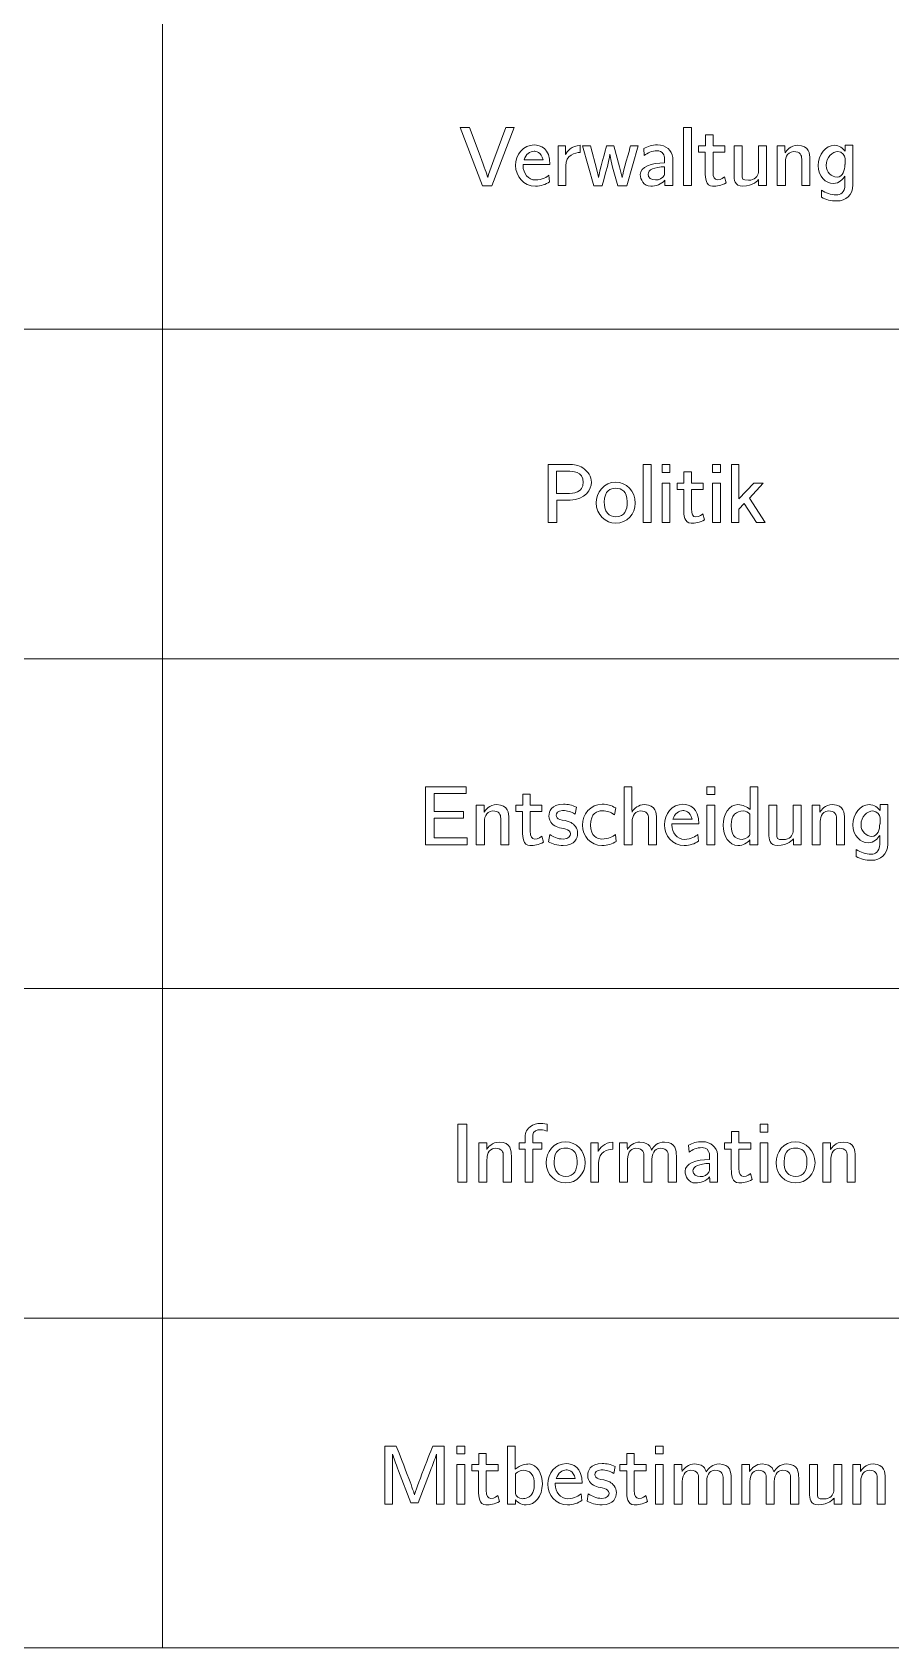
# Model space of a CAD drawing. Header units: inches. Extents: x 0 to 450, y -250 to 0.
# Drawn here: x 65.1 to 130.3, y -250 to -127.5 of the extents above; entities that cross this region are included whole.
import ezdxf

# ---------------------------------------------------------------- set-up
doc = ezdxf.new("R2010")
doc.units = ezdxf.units.IN
doc.header["$MEASUREMENT"] = 0
doc.layers.add('Ebene 1', color=7, linetype='Continuous')
doc.layers.add('Raster', color=7, linetype='Continuous')

msp = doc.modelspace()

# ---------------------------------------------------------------- linework, layer by layer
at = {"layer": 'Ebene 1', "color": 250, "lineweight": 18}
for points in [[(114.55, -134.71), (115.14, -134.71), (115.14, -139.12), (114.55, -139.12), (114.55, -134.71)], [(111.48, -160.27), (112.08, -160.27), (112.08, -164.68), (111.48, -164.68), (111.48, -160.27)], [(112.91, -160.27), (113.51, -160.27), (113.51, -160.87), (112.91, -160.87), (112.91, -160.27)], [(116.75, -160.27), (117.34, -160.27), (117.34, -160.87), (116.75, -160.87), (116.75, -160.27)], [(118.19, -160.27), (118.75, -160.27), (118.75, -162.88), (119.87, -161.68), (120.59, -161.68), (119.54, -162.83), (120.74, -164.68), (120.09, -164.68), (119.15, -163.23), (118.74, -163.67), (118.74, -164.68), (118.19, -164.68), (118.19, -160.27)], [(112.91, -161.68), (113.51, -161.68), (113.51, -164.68), (112.91, -164.68), (112.91, -161.68)], [(116.75, -161.68), (117.34, -161.68), (117.34, -164.68), (116.75, -164.68), (116.75, -161.68)], [(94.96, -184.73), (98.04, -184.73), (98.04, -185.23), (95.62, -185.23), (95.62, -186.58), (97.85, -186.58), (97.85, -187.09), (95.62, -187.09), (95.62, -188.59), (98.13, -188.59), (98.13, -189.12), (94.96, -189.12), (94.96, -184.73)], [(116.31, -184.71), (116.91, -184.71), (116.91, -185.31), (116.31, -185.31), (116.31, -184.71)], [(116.31, -186.12), (116.91, -186.12), (116.91, -189.12), (116.31, -189.12), (116.31, -186.12)], [(97.43, -210.29), (98.1, -210.29), (98.1, -214.71), (97.43, -214.71), (97.43, -210.29)], [(120.36, -210.3), (120.95, -210.3), (120.95, -210.9), (120.36, -210.9), (120.36, -210.3)], [(120.36, -211.71), (120.95, -211.71), (120.95, -214.71), (120.36, -214.71), (120.36, -211.71)], [(97.35, -234.71), (97.95, -234.71), (97.95, -235.31), (97.35, -235.31), (97.35, -234.71)], [(112.42, -234.71), (113.01, -234.71), (113.01, -235.31), (112.42, -235.31), (112.42, -234.71)], [(97.35, -236.12), (97.95, -236.12), (97.95, -239.12), (97.35, -239.12), (97.35, -236.12)], [(112.42, -236.12), (113.01, -236.12), (113.01, -239.12), (112.42, -239.12), (112.42, -236.12)]]:
    msp.add_lwpolyline(points, dxfattribs=at)
for points, knots in [([(98.3, -134.71), (98.3, -134.71), (99.11, -136.88), (99.11, -136.88), (99.47, -137.85), (99.59, -138.18), (99.69, -138.51), (99.69, -138.51), (99.75, -138.28), (99.75, -138.28), (99.75, -138.28), (100.15, -137.16), (100.15, -137.16), (100.15, -137.16), (101.07, -134.71), (101.07, -134.71), (101.07, -134.71), (101.7, -134.71), (101.7, -134.71), (101.7, -134.71), (100.01, -139.15), (100.01, -139.15), (100.01, -139.15), (99.28, -139.15), (99.28, -139.15), (99.28, -139.15), (97.6, -134.71), (97.6, -134.71), (97.6, -134.71), (98.3, -134.71), (98.3, -134.71)], [0, 0, 0, 0, 1, 1, 1, 2, 2, 2, 3, 3, 3, 4, 4, 4, 5, 5, 5, 6, 6, 6, 7, 7, 7, 8, 8, 8, 9, 9, 9, 10, 10, 10, 10]), ([(115.68, -136.12), (115.68, -136.12), (116.2, -136.12), (116.2, -136.12), (116.2, -136.12), (116.2, -135.27), (116.2, -135.27), (116.2, -135.27), (116.78, -135.27), (116.78, -135.27), (116.78, -135.27), (116.78, -136.12), (116.78, -136.12), (116.78, -136.12), (117.67, -136.12), (117.67, -136.12), (117.67, -136.12), (117.67, -136.6), (117.67, -136.6), (117.67, -136.6), (116.78, -136.6), (116.78, -136.6), (116.78, -136.6), (116.78, -138.06), (116.78, -138.06), (116.78, -138.52), (116.91, -138.68), (117.11, -138.68), (117.41, -138.68), (117.6, -138.49), (117.65, -138.46), (117.65, -138.46), (117.78, -138.91), (117.78, -138.91), (117.42, -139.11), (117.06, -139.17), (116.75, -139.17), (116.24, -139.17), (116.19, -138.54), (116.19, -138.13), (116.19, -138.13), (116.19, -136.6), (116.19, -136.6), (116.19, -136.6), (115.68, -136.6), (115.68, -136.6), (115.68, -136.6), (115.68, -136.12), (115.68, -136.12)], [0, 0, 0, 0, 1, 1, 1, 2, 2, 2, 3, 3, 3, 4, 4, 4, 5, 5, 5, 6, 6, 6, 7, 7, 7, 8, 8, 8, 9, 9, 9, 10, 10, 10, 11, 11, 11, 12, 12, 12, 13, 13, 13, 14, 14, 14, 15, 15, 15, 16, 16, 16, 16]), ([(103.31, -138.7), (102.77, -138.7), (102.37, -138.2), (102.37, -137.6), (102.37, -137.6), (102.37, -137.53), (102.37, -137.53), (102.37, -137.53), (104.41, -137.53), (104.41, -137.53), (104.41, -136.3), (103.69, -136.04), (103.21, -136.04), (102.39, -136.04), (101.8, -136.79), (101.8, -137.6), (101.8, -138.42), (102.4, -139.17), (103.31, -139.17), (103.74, -139.17), (104.09, -139.03), (104.38, -138.85), (104.38, -138.85), (104.33, -138.34), (104.33, -138.34), (104.19, -138.44), (103.84, -138.7), (103.31, -138.7)], [0, 0, 0, 0, 1, 1, 1, 2, 2, 2, 3, 3, 3, 4, 4, 4, 5, 5, 5, 6, 6, 6, 7, 7, 7, 8, 8, 8, 9, 9, 9, 9]), ([(103.2, -136.52), (103.34, -136.52), (103.74, -136.56), (103.89, -137.16), (103.89, -137.16), (102.44, -137.16), (102.44, -137.16), (102.58, -136.75), (102.9, -136.52), (103.2, -136.52)], [0, 0, 0, 0, 1, 1, 1, 2, 2, 2, 3, 3, 3, 3]), ([(105.02, -136.12), (105.02, -136.12), (105.59, -136.12), (105.59, -136.12), (105.59, -136.12), (105.59, -136.77), (105.59, -136.77), (105.7, -136.56), (106.03, -136.09), (106.7, -136.07), (106.7, -136.07), (106.7, -136.61), (106.7, -136.61), (106.31, -136.62), (105.61, -136.81), (105.61, -137.62), (105.61, -137.62), (105.61, -139.12), (105.61, -139.12), (105.61, -139.12), (105.02, -139.12), (105.02, -139.12), (105.02, -139.12), (105.02, -136.12), (105.02, -136.12)], [0, 0, 0, 0, 1, 1, 1, 2, 2, 2, 3, 3, 3, 4, 4, 4, 5, 5, 5, 6, 6, 6, 7, 7, 7, 8, 8, 8, 8]), ([(107.48, -136.12), (107.48, -136.12), (107.97, -137.92), (107.97, -137.92), (107.97, -137.92), (108.07, -138.35), (108.07, -138.35), (108.07, -138.35), (108.1, -138.51), (108.1, -138.51), (108.12, -138.14), (108.68, -136.21), (108.71, -136.12), (108.71, -136.12), (109.25, -136.12), (109.25, -136.12), (109.25, -136.12), (109.69, -137.69), (109.69, -137.69), (109.76, -137.97), (109.84, -138.23), (109.89, -138.51), (109.93, -138.18), (110.47, -136.31), (110.52, -136.12), (110.52, -136.12), (111.09, -136.12), (111.09, -136.12), (111.09, -136.12), (110.24, -139.14), (110.24, -139.14), (110.24, -139.14), (109.56, -139.14), (109.56, -139.14), (109.56, -139.14), (109.16, -137.72), (109.16, -137.72), (109.16, -137.72), (109.06, -137.27), (109.06, -137.27), (109.06, -137.27), (108.97, -136.88), (108.97, -136.88), (108.97, -136.88), (108.95, -136.73), (108.95, -136.73), (108.93, -137.22), (108.39, -139.01), (108.36, -139.14), (108.36, -139.14), (107.75, -139.14), (107.75, -139.14), (107.75, -139.14), (106.89, -136.12), (106.89, -136.12), (106.89, -136.12), (107.48, -136.12), (107.48, -136.12)], [0, 0, 0, 0, 1, 1, 1, 2, 2, 2, 3, 3, 3, 4, 4, 4, 5, 5, 5, 6, 6, 6, 7, 7, 7, 8, 8, 8, 9, 9, 9, 10, 10, 10, 11, 11, 11, 12, 12, 12, 13, 13, 13, 14, 14, 14, 15, 15, 15, 16, 16, 16, 17, 17, 17, 18, 18, 18, 19, 19, 19, 19]), ([(113.72, -137), (113.68, -136.46), (113.2, -136.04), (112.58, -136.04), (112.14, -136.04), (111.84, -136.14), (111.52, -136.32), (111.52, -136.32), (111.56, -136.85), (111.56, -136.85), (111.84, -136.65), (112.1, -136.49), (112.57, -136.49), (112.66, -136.49), (112.9, -136.5), (113.04, -136.79), (113.11, -136.92), (113.11, -137.01), (113.11, -137.17), (113.11, -137.17), (113.11, -137.39), (113.11, -137.39), (112.1, -137.42), (111.26, -137.68), (111.26, -138.28), (111.26, -138.65), (111.51, -139.17), (112.05, -139.17), (112.43, -139.17), (112.87, -139.03), (113.12, -138.72), (113.12, -138.72), (113.13, -138.89), (113.13, -138.89), (113.13, -138.89), (113.13, -139.12), (113.13, -139.12), (113.13, -139.12), (113.72, -139.12), (113.72, -139.12), (113.72, -139.12), (113.72, -137.2), (113.72, -137.2), (113.72, -137.2), (113.72, -137), (113.72, -137)], [0, 0, 0, 0, 1, 1, 1, 2, 2, 2, 3, 3, 3, 4, 4, 4, 5, 5, 5, 6, 6, 6, 7, 7, 7, 8, 8, 8, 9, 9, 9, 10, 10, 10, 11, 11, 11, 12, 12, 12, 13, 13, 13, 14, 14, 14, 15, 15, 15, 15]), ([(118.38, -136.12), (118.38, -136.12), (118.99, -136.12), (118.99, -136.12), (118.99, -136.12), (118.99, -138.25), (118.99, -138.25), (118.99, -138.63), (118.97, -138.72), (119.47, -138.72), (119.95, -138.72), (120.19, -138.41), (120.22, -138.13), (120.22, -138.07), (120.22, -138), (120.22, -137.94), (120.22, -137.94), (120.22, -136.12), (120.22, -136.12), (120.22, -136.12), (120.83, -136.12), (120.83, -136.12), (120.83, -136.12), (120.83, -139.12), (120.83, -139.12), (120.83, -139.12), (120.24, -139.12), (120.24, -139.12), (120.24, -139.12), (120.24, -138.65), (120.24, -138.65), (120.2, -138.7), (119.82, -139.17), (119.05, -139.17), (118.4, -139.17), (118.38, -138.66), (118.38, -138.29), (118.38, -138.29), (118.38, -136.12), (118.38, -136.12)], [0, 0, 0, 0, 1, 1, 1, 2, 2, 2, 3, 3, 3, 4, 4, 4, 5, 5, 5, 6, 6, 6, 7, 7, 7, 8, 8, 8, 9, 9, 9, 10, 10, 10, 11, 11, 11, 12, 12, 12, 13, 13, 13, 13]), ([(121.66, -136.12), (121.66, -136.12), (122.24, -136.12), (122.24, -136.12), (122.24, -136.12), (122.24, -136.43), (122.24, -136.43), (122.24, -136.43), (122.25, -136.65), (122.25, -136.65), (122.35, -136.47), (122.63, -136.07), (123.21, -136.07), (124.1, -136.07), (124.12, -136.75), (124.12, -137.12), (124.12, -137.12), (124.12, -139.12), (124.12, -139.12), (124.12, -139.12), (123.51, -139.12), (123.51, -139.12), (123.51, -139.12), (123.51, -137.11), (123.51, -137.11), (123.51, -136.82), (123.41, -136.55), (122.89, -136.55), (122.32, -136.55), (122.27, -137.19), (122.27, -137.41), (122.27, -137.41), (122.27, -139.12), (122.27, -139.12), (122.27, -139.12), (121.66, -139.12), (121.66, -139.12), (121.66, -139.12), (121.66, -136.12), (121.66, -136.12)], [0, 0, 0, 0, 1, 1, 1, 2, 2, 2, 3, 3, 3, 4, 4, 4, 5, 5, 5, 6, 6, 6, 7, 7, 7, 8, 8, 8, 9, 9, 9, 10, 10, 10, 11, 11, 11, 12, 12, 12, 13, 13, 13, 13]), ([(126.8, -136.07), (126.8, -136.07), (126.8, -136.52), (126.8, -136.52), (126.64, -136.32), (126.38, -136.07), (125.98, -136.07), (125.33, -136.07), (124.76, -136.75), (124.76, -137.61), (124.76, -138.44), (125.34, -138.96), (125.91, -138.96), (126.37, -138.96), (126.64, -138.65), (126.78, -138.4), (126.78, -138.4), (126.79, -138.61), (126.79, -138.61), (126.79, -138.61), (126.79, -139.06), (126.79, -139.06), (126.79, -139.67), (126.41, -139.82), (126.16, -139.82), (125.67, -139.82), (125.37, -139.69), (125, -139.48), (125, -139.48), (125, -140.01), (125, -140.01), (125.38, -140.2), (125.69, -140.29), (126.17, -140.29), (126.84, -140.29), (127.4, -139.83), (127.4, -139.07), (127.4, -139.07), (127.4, -136.07), (127.4, -136.07), (127.4, -136.07), (126.8, -136.07), (126.8, -136.07)], [0, 0, 0, 0, 1, 1, 1, 2, 2, 2, 3, 3, 3, 4, 4, 4, 5, 5, 5, 6, 6, 6, 7, 7, 7, 8, 8, 8, 9, 9, 9, 10, 10, 10, 11, 11, 11, 12, 12, 12, 13, 13, 13, 14, 14, 14, 14]), ([(126.8, -137.53), (126.8, -137.53), (126.79, -137.53), (126.79, -137.53), (126.78, -137.95), (126.65, -138.48), (126.19, -138.48), (125.77, -138.48), (125.37, -138.13), (125.37, -137.61), (125.37, -136.98), (125.83, -136.55), (126.26, -136.55), (126.6, -136.55), (126.8, -136.86), (126.8, -137.08), (126.8, -137.08), (126.8, -137.53), (126.8, -137.53)], [0, 0, 0, 0, 1, 1, 1, 2, 2, 2, 3, 3, 3, 4, 4, 4, 5, 5, 5, 6, 6, 6, 6]), ([(113.11, -138.09), (113.11, -138.18), (113.11, -138.27), (113.07, -138.35), (112.97, -138.57), (112.68, -138.7), (112.41, -138.7), (112.1, -138.7), (111.85, -138.52), (111.85, -138.27), (111.85, -137.92), (112.35, -137.72), (113.11, -137.69), (113.11, -137.69), (113.11, -138.09), (113.11, -138.09)], [0, 0, 0, 0, 1, 1, 1, 2, 2, 2, 3, 3, 3, 4, 4, 4, 5, 5, 5, 5]), ([(106.9, -160.53), (106.56, -160.31), (106.23, -160.27), (105.86, -160.27), (105.86, -160.27), (104.26, -160.27), (104.26, -160.27), (104.26, -160.27), (104.26, -164.68), (104.26, -164.68), (104.26, -164.68), (104.92, -164.68), (104.92, -164.68), (104.92, -164.68), (104.92, -162.97), (104.92, -162.97), (104.92, -162.97), (105.93, -162.97), (105.93, -162.97), (107.1, -162.97), (107.55, -162.15), (107.55, -161.62), (107.55, -161.19), (107.29, -160.78), (106.9, -160.53)], [0, 0, 0, 0, 1, 1, 1, 2, 2, 2, 3, 3, 3, 4, 4, 4, 5, 5, 5, 6, 6, 6, 7, 7, 7, 8, 8, 8, 8]), ([(106.5, -162.35), (106.25, -162.47), (105.97, -162.48), (105.7, -162.48), (105.7, -162.48), (104.91, -162.48), (104.91, -162.48), (104.91, -162.48), (104.91, -161.01), (104.91, -161.01), (104.91, -161.01), (104.91, -160.78), (104.91, -160.78), (104.91, -160.78), (105.75, -160.78), (105.75, -160.78), (106.11, -160.78), (106.93, -160.79), (106.93, -161.63), (106.93, -161.8), (106.87, -162.17), (106.5, -162.35)], [0, 0, 0, 0, 1, 1, 1, 2, 2, 2, 3, 3, 3, 4, 4, 4, 5, 5, 5, 6, 6, 6, 7, 7, 7, 7]), ([(109.4, -161.61), (108.5, -161.61), (107.92, -162.41), (107.92, -163.19), (107.92, -164.1), (108.63, -164.73), (109.4, -164.73), (110.25, -164.73), (110.88, -164.02), (110.88, -163.2), (110.88, -162.31), (110.21, -161.61), (109.4, -161.61)], [0, 0, 0, 0, 1, 1, 1, 2, 2, 2, 3, 3, 3, 4, 4, 4, 4]), ([(114.05, -161.68), (114.05, -161.68), (114.57, -161.68), (114.57, -161.68), (114.57, -161.68), (114.57, -160.83), (114.57, -160.83), (114.57, -160.83), (115.14, -160.83), (115.14, -160.83), (115.14, -160.83), (115.14, -161.68), (115.14, -161.68), (115.14, -161.68), (116.03, -161.68), (116.03, -161.68), (116.03, -161.68), (116.03, -162.16), (116.03, -162.16), (116.03, -162.16), (115.14, -162.16), (115.14, -162.16), (115.14, -162.16), (115.14, -163.61), (115.14, -163.61), (115.14, -164.08), (115.27, -164.24), (115.47, -164.24), (115.78, -164.24), (115.97, -164.05), (116.02, -164.01), (116.02, -164.01), (116.14, -164.47), (116.14, -164.47), (115.78, -164.67), (115.43, -164.73), (115.12, -164.73), (114.61, -164.73), (114.56, -164.1), (114.56, -163.68), (114.56, -163.68), (114.56, -162.16), (114.56, -162.16), (114.56, -162.16), (114.05, -162.16), (114.05, -162.16), (114.05, -162.16), (114.05, -161.68), (114.05, -161.68)], [0, 0, 0, 0, 1, 1, 1, 2, 2, 2, 3, 3, 3, 4, 4, 4, 5, 5, 5, 6, 6, 6, 7, 7, 7, 8, 8, 8, 9, 9, 9, 10, 10, 10, 11, 11, 11, 12, 12, 12, 13, 13, 13, 14, 14, 14, 15, 15, 15, 16, 16, 16, 16]), ([(110.27, -163.12), (110.27, -163.72), (110.09, -164.24), (109.4, -164.24), (109.16, -164.24), (108.93, -164.15), (108.77, -163.97), (108.56, -163.74), (108.53, -163.39), (108.53, -163.13), (108.53, -162.24), (109.03, -162.08), (109.4, -162.08), (109.85, -162.08), (110.27, -162.31), (110.27, -163.09), (110.27, -163.09), (110.27, -163.12), (110.27, -163.12)], [0, 0, 0, 0, 1, 1, 1, 2, 2, 2, 3, 3, 3, 4, 4, 4, 5, 5, 5, 6, 6, 6, 6]), ([(110.03, -184.71), (110.03, -184.71), (110.63, -184.71), (110.63, -184.71), (110.63, -184.71), (110.63, -186.36), (110.63, -186.36), (110.63, -186.36), (110.64, -186.63), (110.64, -186.63), (110.8, -186.35), (111.11, -186.07), (111.58, -186.07), (112.47, -186.07), (112.49, -186.74), (112.49, -187.12), (112.49, -187.12), (112.49, -189.12), (112.49, -189.12), (112.49, -189.12), (111.88, -189.12), (111.88, -189.12), (111.88, -189.12), (111.88, -187.11), (111.88, -187.11), (111.88, -186.82), (111.79, -186.55), (111.26, -186.55), (110.69, -186.55), (110.64, -187.19), (110.64, -187.41), (110.64, -187.41), (110.64, -189.12), (110.64, -189.12), (110.64, -189.12), (110.03, -189.12), (110.03, -189.12), (110.03, -189.12), (110.03, -184.71), (110.03, -184.71)], [0, 0, 0, 0, 1, 1, 1, 2, 2, 2, 3, 3, 3, 4, 4, 4, 5, 5, 5, 6, 6, 6, 7, 7, 7, 8, 8, 8, 9, 9, 9, 10, 10, 10, 11, 11, 11, 12, 12, 12, 13, 13, 13, 13]), ([(119.6, -184.71), (119.6, -184.71), (119.6, -186.44), (119.6, -186.44), (119.35, -186.23), (119.04, -186.07), (118.67, -186.07), (118.01, -186.07), (117.55, -186.8), (117.55, -187.62), (117.55, -188.45), (118.01, -189.17), (118.66, -189.17), (119.09, -189.17), (119.37, -188.96), (119.58, -188.75), (119.58, -188.75), (119.58, -189.12), (119.58, -189.12), (119.58, -189.12), (120.19, -189.12), (120.19, -189.12), (120.19, -189.12), (120.19, -184.71), (120.19, -184.71), (120.19, -184.71), (119.6, -184.71), (119.6, -184.71)], [0, 0, 0, 0, 1, 1, 1, 2, 2, 2, 3, 3, 3, 4, 4, 4, 5, 5, 5, 6, 6, 6, 7, 7, 7, 8, 8, 8, 9, 9, 9, 9]), ([(98.82, -186.12), (98.82, -186.12), (99.41, -186.12), (99.41, -186.12), (99.41, -186.12), (99.41, -186.43), (99.41, -186.43), (99.41, -186.43), (99.42, -186.65), (99.42, -186.65), (99.51, -186.47), (99.8, -186.07), (100.37, -186.07), (101.26, -186.07), (101.28, -186.75), (101.28, -187.12), (101.28, -187.12), (101.28, -189.12), (101.28, -189.12), (101.28, -189.12), (100.67, -189.12), (100.67, -189.12), (100.67, -189.12), (100.67, -187.11), (100.67, -187.11), (100.67, -186.82), (100.58, -186.55), (100.06, -186.55), (99.49, -186.55), (99.43, -187.19), (99.43, -187.41), (99.43, -187.41), (99.43, -189.12), (99.43, -189.12), (99.43, -189.12), (98.82, -189.12), (98.82, -189.12), (98.82, -189.12), (98.82, -186.12), (98.82, -186.12)], [0, 0, 0, 0, 1, 1, 1, 2, 2, 2, 3, 3, 3, 4, 4, 4, 5, 5, 5, 6, 6, 6, 7, 7, 7, 8, 8, 8, 9, 9, 9, 10, 10, 10, 11, 11, 11, 12, 12, 12, 13, 13, 13, 13]), ([(101.82, -186.12), (101.82, -186.12), (102.34, -186.12), (102.34, -186.12), (102.34, -186.12), (102.34, -185.27), (102.34, -185.27), (102.34, -185.27), (102.91, -185.27), (102.91, -185.27), (102.91, -185.27), (102.91, -186.12), (102.91, -186.12), (102.91, -186.12), (103.8, -186.12), (103.8, -186.12), (103.8, -186.12), (103.8, -186.6), (103.8, -186.6), (103.8, -186.6), (102.91, -186.6), (102.91, -186.6), (102.91, -186.6), (102.91, -188.06), (102.91, -188.06), (102.91, -188.52), (103.05, -188.68), (103.24, -188.68), (103.55, -188.68), (103.74, -188.49), (103.79, -188.46), (103.79, -188.46), (103.92, -188.91), (103.92, -188.91), (103.56, -189.11), (103.2, -189.17), (102.89, -189.17), (102.38, -189.17), (102.33, -188.54), (102.33, -188.13), (102.33, -188.13), (102.33, -186.6), (102.33, -186.6), (102.33, -186.6), (101.82, -186.6), (101.82, -186.6), (101.82, -186.6), (101.82, -186.12), (101.82, -186.12)], [0, 0, 0, 0, 1, 1, 1, 2, 2, 2, 3, 3, 3, 4, 4, 4, 5, 5, 5, 6, 6, 6, 7, 7, 7, 8, 8, 8, 9, 9, 9, 10, 10, 10, 11, 11, 11, 12, 12, 12, 13, 13, 13, 14, 14, 14, 15, 15, 15, 16, 16, 16, 16]), ([(104.39, -188.33), (104.66, -188.51), (104.96, -188.68), (105.42, -188.68), (105.85, -188.68), (105.96, -188.45), (105.96, -188.29), (105.96, -187.87), (105.33, -187.9), (105, -187.78), (104.7, -187.68), (104.33, -187.41), (104.33, -186.94), (104.33, -186.59), (104.5, -186.04), (105.43, -186.04), (105.81, -186.04), (106.05, -186.1), (106.41, -186.26), (106.41, -186.26), (106.32, -186.78), (106.32, -186.78), (105.99, -186.6), (105.75, -186.52), (105.36, -186.52), (104.97, -186.52), (104.88, -186.73), (104.88, -186.87), (104.88, -187), (104.98, -187.13), (105.16, -187.2), (105.37, -187.27), (105.71, -187.27), (106.01, -187.43), (106.25, -187.57), (106.51, -187.83), (106.51, -188.24), (106.51, -188.61), (106.32, -189.17), (105.42, -189.17), (104.95, -189.17), (104.58, -189.03), (104.29, -188.88), (104.29, -188.88), (104.39, -188.33), (104.39, -188.33)], [0, 0, 0, 0, 1, 1, 1, 2, 2, 2, 3, 3, 3, 4, 4, 4, 5, 5, 5, 6, 6, 6, 7, 7, 7, 8, 8, 8, 9, 9, 9, 10, 10, 10, 11, 11, 11, 12, 12, 12, 13, 13, 13, 14, 14, 14, 15, 15, 15, 15]), ([(108.36, -186.04), (108.82, -186.04), (109.02, -186.11), (109.4, -186.32), (109.4, -186.32), (109.31, -186.84), (109.31, -186.84), (108.97, -186.62), (108.81, -186.54), (108.36, -186.54), (108.01, -186.54), (107.49, -186.7), (107.49, -187.62), (107.49, -188.47), (108.01, -188.68), (108.34, -188.68), (108.87, -188.68), (109.18, -188.48), (109.39, -188.33), (109.39, -188.33), (109.44, -188.86), (109.44, -188.86), (109.13, -189.04), (108.8, -189.17), (108.35, -189.17), (107.49, -189.17), (106.88, -188.45), (106.88, -187.62), (106.88, -186.8), (107.47, -186.04), (108.36, -186.04)], [0, 0, 0, 0, 1, 1, 1, 2, 2, 2, 3, 3, 3, 4, 4, 4, 5, 5, 5, 6, 6, 6, 7, 7, 7, 8, 8, 8, 9, 9, 9, 10, 10, 10, 10]), ([(114.6, -188.7), (114.06, -188.7), (113.66, -188.2), (113.66, -187.6), (113.66, -187.6), (113.66, -187.53), (113.66, -187.53), (113.66, -187.53), (115.71, -187.53), (115.71, -187.53), (115.71, -186.3), (114.99, -186.04), (114.5, -186.04), (113.68, -186.04), (113.09, -186.79), (113.09, -187.6), (113.09, -188.42), (113.7, -189.17), (114.6, -189.17), (115.04, -189.17), (115.39, -189.03), (115.67, -188.85), (115.67, -188.85), (115.63, -188.34), (115.63, -188.34), (115.49, -188.44), (115.13, -188.7), (114.6, -188.7)], [0, 0, 0, 0, 1, 1, 1, 2, 2, 2, 3, 3, 3, 4, 4, 4, 5, 5, 5, 6, 6, 6, 7, 7, 7, 8, 8, 8, 9, 9, 9, 9]), ([(121.02, -186.12), (121.02, -186.12), (121.63, -186.12), (121.63, -186.12), (121.63, -186.12), (121.63, -188.25), (121.63, -188.25), (121.63, -188.63), (121.61, -188.72), (122.11, -188.72), (122.59, -188.72), (122.83, -188.41), (122.86, -188.13), (122.87, -188.07), (122.87, -188), (122.87, -187.94), (122.87, -187.94), (122.87, -186.12), (122.87, -186.12), (122.87, -186.12), (123.48, -186.12), (123.48, -186.12), (123.48, -186.12), (123.48, -189.12), (123.48, -189.12), (123.48, -189.12), (122.88, -189.12), (122.88, -189.12), (122.88, -189.12), (122.88, -188.65), (122.88, -188.65), (122.84, -188.7), (122.47, -189.17), (121.69, -189.17), (121.04, -189.17), (121.02, -188.66), (121.02, -188.29), (121.02, -188.29), (121.02, -186.12), (121.02, -186.12)], [0, 0, 0, 0, 1, 1, 1, 2, 2, 2, 3, 3, 3, 4, 4, 4, 5, 5, 5, 6, 6, 6, 7, 7, 7, 8, 8, 8, 9, 9, 9, 10, 10, 10, 11, 11, 11, 12, 12, 12, 13, 13, 13, 13]), ([(124.3, -186.12), (124.3, -186.12), (124.89, -186.12), (124.89, -186.12), (124.89, -186.12), (124.89, -186.43), (124.89, -186.43), (124.89, -186.43), (124.89, -186.65), (124.89, -186.65), (124.99, -186.47), (125.27, -186.07), (125.85, -186.07), (126.74, -186.07), (126.76, -186.75), (126.76, -187.12), (126.76, -187.12), (126.76, -189.12), (126.76, -189.12), (126.76, -189.12), (126.15, -189.12), (126.15, -189.12), (126.15, -189.12), (126.15, -187.11), (126.15, -187.11), (126.15, -186.82), (126.05, -186.55), (125.53, -186.55), (124.96, -186.55), (124.91, -187.19), (124.91, -187.41), (124.91, -187.41), (124.91, -189.12), (124.91, -189.12), (124.91, -189.12), (124.3, -189.12), (124.3, -189.12), (124.3, -189.12), (124.3, -186.12), (124.3, -186.12)], [0, 0, 0, 0, 1, 1, 1, 2, 2, 2, 3, 3, 3, 4, 4, 4, 5, 5, 5, 6, 6, 6, 7, 7, 7, 8, 8, 8, 9, 9, 9, 10, 10, 10, 11, 11, 11, 12, 12, 12, 13, 13, 13, 13]), ([(129.45, -186.07), (129.45, -186.07), (129.45, -186.52), (129.45, -186.52), (129.29, -186.32), (129.03, -186.07), (128.62, -186.07), (127.97, -186.07), (127.4, -186.75), (127.4, -187.61), (127.4, -188.44), (127.98, -188.96), (128.55, -188.96), (129.01, -188.96), (129.29, -188.65), (129.43, -188.4), (129.43, -188.4), (129.43, -188.61), (129.43, -188.61), (129.43, -188.61), (129.43, -189.06), (129.43, -189.06), (129.43, -189.67), (129.05, -189.82), (128.8, -189.82), (128.31, -189.82), (128.02, -189.69), (127.64, -189.48), (127.64, -189.48), (127.64, -190.01), (127.64, -190.01), (128.02, -190.2), (128.33, -190.29), (128.82, -190.29), (129.48, -190.29), (130.04, -189.83), (130.04, -189.07), (130.04, -189.07), (130.04, -186.07), (130.04, -186.07), (130.04, -186.07), (129.45, -186.07), (129.45, -186.07)], [0, 0, 0, 0, 1, 1, 1, 2, 2, 2, 3, 3, 3, 4, 4, 4, 5, 5, 5, 6, 6, 6, 7, 7, 7, 8, 8, 8, 9, 9, 9, 10, 10, 10, 11, 11, 11, 12, 12, 12, 13, 13, 13, 14, 14, 14, 14]), ([(114.5, -186.52), (114.64, -186.52), (115.04, -186.56), (115.19, -187.16), (115.19, -187.16), (113.74, -187.16), (113.74, -187.16), (113.87, -186.75), (114.19, -186.52), (114.5, -186.52)], [0, 0, 0, 0, 1, 1, 1, 2, 2, 2, 3, 3, 3, 3]), ([(119.58, -188.35), (119.56, -188.37), (119.4, -188.7), (118.99, -188.7), (118.74, -188.7), (118.49, -188.6), (118.34, -188.4), (118.2, -188.2), (118.17, -187.95), (118.16, -187.71), (118.16, -187.71), (118.16, -187.57), (118.16, -187.57), (118.17, -187.31), (118.21, -187.01), (118.4, -186.8), (118.58, -186.61), (118.85, -186.55), (119.06, -186.55), (119.3, -186.55), (119.44, -186.65), (119.58, -186.79), (119.58, -186.79), (119.58, -188.35), (119.58, -188.35)], [0, 0, 0, 0, 1, 1, 1, 2, 2, 2, 3, 3, 3, 4, 4, 4, 5, 5, 5, 6, 6, 6, 7, 7, 7, 8, 8, 8, 8]), ([(129.45, -187.53), (129.45, -187.53), (129.43, -187.53), (129.43, -187.53), (129.43, -187.95), (129.29, -188.48), (128.83, -188.48), (128.42, -188.48), (128.01, -188.13), (128.01, -187.61), (128.01, -186.98), (128.47, -186.55), (128.91, -186.55), (129.24, -186.55), (129.45, -186.86), (129.45, -187.08), (129.45, -187.08), (129.45, -187.53), (129.45, -187.53)], [0, 0, 0, 0, 1, 1, 1, 2, 2, 2, 3, 3, 3, 4, 4, 4, 5, 5, 5, 6, 6, 6, 6]), ([(102.08, -211.71), (102.08, -211.71), (102.52, -211.71), (102.52, -211.71), (102.52, -211.71), (102.52, -211.37), (102.52, -211.37), (102.52, -211.04), (102.57, -210.77), (102.9, -210.5), (103.13, -210.31), (103.42, -210.24), (103.68, -210.24), (103.78, -210.24), (103.94, -210.25), (104.2, -210.29), (104.2, -210.29), (104.2, -210.83), (104.2, -210.83), (104.08, -210.79), (103.91, -210.72), (103.66, -210.72), (103.44, -210.72), (103.11, -210.8), (103.11, -211.12), (103.11, -211.12), (103.11, -211.71), (103.11, -211.71), (103.11, -211.71), (103.8, -211.71), (103.8, -211.71), (103.8, -211.71), (103.8, -212.19), (103.8, -212.19), (103.8, -212.19), (103.12, -212.19), (103.12, -212.19), (103.12, -212.19), (103.12, -214.71), (103.12, -214.71), (103.12, -214.71), (102.52, -214.71), (102.52, -214.71), (102.52, -214.71), (102.52, -212.19), (102.52, -212.19), (102.52, -212.19), (102.08, -212.19), (102.08, -212.19), (102.08, -212.19), (102.08, -211.71), (102.08, -211.71)], [0, 0, 0, 0, 1, 1, 1, 2, 2, 2, 3, 3, 3, 4, 4, 4, 5, 5, 5, 6, 6, 6, 7, 7, 7, 8, 8, 8, 9, 9, 9, 10, 10, 10, 11, 11, 11, 12, 12, 12, 13, 13, 13, 14, 14, 14, 15, 15, 15, 16, 16, 16, 17, 17, 17, 17]), ([(99.02, -211.71), (99.02, -211.71), (99.61, -211.71), (99.61, -211.71), (99.61, -211.71), (99.61, -212.01), (99.61, -212.01), (99.61, -212.01), (99.61, -212.23), (99.61, -212.23), (99.71, -212.06), (99.99, -211.66), (100.57, -211.66), (101.46, -211.66), (101.48, -212.33), (101.48, -212.71), (101.48, -212.71), (101.48, -214.71), (101.48, -214.71), (101.48, -214.71), (100.87, -214.71), (100.87, -214.71), (100.87, -214.71), (100.87, -212.69), (100.87, -212.69), (100.87, -212.41), (100.77, -212.13), (100.25, -212.13), (99.68, -212.13), (99.63, -212.77), (99.63, -212.99), (99.63, -212.99), (99.63, -214.71), (99.63, -214.71), (99.63, -214.71), (99.02, -214.71), (99.02, -214.71), (99.02, -214.71), (99.02, -211.71), (99.02, -211.71)], [0, 0, 0, 0, 1, 1, 1, 2, 2, 2, 3, 3, 3, 4, 4, 4, 5, 5, 5, 6, 6, 6, 7, 7, 7, 8, 8, 8, 9, 9, 9, 10, 10, 10, 11, 11, 11, 12, 12, 12, 13, 13, 13, 13]), ([(105.6, -211.63), (104.7, -211.63), (104.12, -212.43), (104.12, -213.21), (104.12, -214.13), (104.83, -214.76), (105.6, -214.76), (106.45, -214.76), (107.08, -214.05), (107.08, -213.22), (107.08, -212.33), (106.41, -211.63), (105.6, -211.63)], [0, 0, 0, 0, 1, 1, 1, 2, 2, 2, 3, 3, 3, 4, 4, 4, 4]), ([(107.5, -211.71), (107.5, -211.71), (108.07, -211.71), (108.07, -211.71), (108.07, -211.71), (108.07, -212.36), (108.07, -212.36), (108.19, -212.15), (108.51, -211.67), (109.18, -211.66), (109.18, -211.66), (109.18, -212.2), (109.18, -212.2), (108.79, -212.2), (108.1, -212.4), (108.1, -213.2), (108.1, -213.2), (108.1, -214.71), (108.1, -214.71), (108.1, -214.71), (107.5, -214.71), (107.5, -214.71), (107.5, -214.71), (107.5, -211.71), (107.5, -211.71)], [0, 0, 0, 0, 1, 1, 1, 2, 2, 2, 3, 3, 3, 4, 4, 4, 5, 5, 5, 6, 6, 6, 7, 7, 7, 8, 8, 8, 8]), ([(109.69, -211.71), (109.69, -211.71), (110.27, -211.71), (110.27, -211.71), (110.27, -211.71), (110.27, -212.01), (110.27, -212.01), (110.27, -212.01), (110.28, -212.23), (110.28, -212.23), (110.45, -211.94), (110.76, -211.66), (111.24, -211.66), (112.06, -211.66), (112.09, -212.26), (112.12, -212.26), (112.28, -211.96), (112.59, -211.66), (113.09, -211.66), (113.97, -211.66), (114, -212.31), (114, -212.71), (114, -212.71), (114, -214.71), (114, -214.71), (114, -214.71), (113.39, -214.71), (113.39, -214.71), (113.39, -214.71), (113.39, -212.74), (113.39, -212.74), (113.39, -212.51), (113.39, -212.13), (112.76, -212.13), (112.52, -212.13), (112.15, -212.3), (112.15, -212.99), (112.15, -212.99), (112.15, -214.71), (112.15, -214.71), (112.15, -214.71), (111.54, -214.71), (111.54, -214.71), (111.54, -214.71), (111.54, -212.74), (111.54, -212.74), (111.53, -212.51), (111.54, -212.13), (110.92, -212.13), (110.67, -212.13), (110.3, -212.3), (110.3, -212.99), (110.3, -212.99), (110.3, -214.71), (110.3, -214.71), (110.3, -214.71), (109.69, -214.71), (109.69, -214.71), (109.69, -214.71), (109.69, -211.71), (109.69, -211.71)], [0, 0, 0, 0, 1, 1, 1, 2, 2, 2, 3, 3, 3, 4, 4, 4, 5, 5, 5, 6, 6, 6, 7, 7, 7, 8, 8, 8, 9, 9, 9, 10, 10, 10, 11, 11, 11, 12, 12, 12, 13, 13, 13, 14, 14, 14, 15, 15, 15, 16, 16, 16, 17, 17, 17, 18, 18, 18, 19, 19, 19, 20, 20, 20, 20]), ([(117.12, -212.58), (117.08, -212.05), (116.6, -211.63), (115.98, -211.63), (115.54, -211.63), (115.24, -211.73), (114.92, -211.9), (114.92, -211.9), (114.97, -212.43), (114.97, -212.43), (115.24, -212.23), (115.51, -212.08), (115.97, -212.08), (116.06, -212.08), (116.3, -212.08), (116.45, -212.37), (116.51, -212.5), (116.51, -212.6), (116.51, -212.75), (116.51, -212.75), (116.51, -212.97), (116.51, -212.97), (115.51, -213), (114.66, -213.27), (114.66, -213.86), (114.66, -214.24), (114.91, -214.76), (115.45, -214.76), (115.83, -214.76), (116.27, -214.62), (116.52, -214.3), (116.52, -214.3), (116.53, -214.48), (116.53, -214.48), (116.53, -214.48), (116.53, -214.71), (116.53, -214.71), (116.53, -214.71), (117.13, -214.71), (117.13, -214.71), (117.13, -214.71), (117.13, -212.79), (117.13, -212.79), (117.13, -212.79), (117.12, -212.58), (117.12, -212.58)], [0, 0, 0, 0, 1, 1, 1, 2, 2, 2, 3, 3, 3, 4, 4, 4, 5, 5, 5, 6, 6, 6, 7, 7, 7, 8, 8, 8, 9, 9, 9, 10, 10, 10, 11, 11, 11, 12, 12, 12, 13, 13, 13, 14, 14, 14, 15, 15, 15, 15]), ([(117.66, -211.71), (117.66, -211.71), (118.18, -211.71), (118.18, -211.71), (118.18, -211.71), (118.18, -210.85), (118.18, -210.85), (118.18, -210.85), (118.75, -210.85), (118.75, -210.85), (118.75, -210.85), (118.75, -211.71), (118.75, -211.71), (118.75, -211.71), (119.64, -211.71), (119.64, -211.71), (119.64, -211.71), (119.64, -212.19), (119.64, -212.19), (119.64, -212.19), (118.75, -212.19), (118.75, -212.19), (118.75, -212.19), (118.75, -213.64), (118.75, -213.64), (118.75, -214.1), (118.88, -214.26), (119.08, -214.26), (119.39, -214.26), (119.58, -214.08), (119.63, -214.04), (119.63, -214.04), (119.76, -214.5), (119.76, -214.5), (119.39, -214.69), (119.04, -214.76), (118.73, -214.76), (118.22, -214.76), (118.17, -214.12), (118.17, -213.71), (118.17, -213.71), (118.17, -212.19), (118.17, -212.19), (118.17, -212.19), (117.66, -212.19), (117.66, -212.19), (117.66, -212.19), (117.66, -211.71), (117.66, -211.71)], [0, 0, 0, 0, 1, 1, 1, 2, 2, 2, 3, 3, 3, 4, 4, 4, 5, 5, 5, 6, 6, 6, 7, 7, 7, 8, 8, 8, 9, 9, 9, 10, 10, 10, 11, 11, 11, 12, 12, 12, 13, 13, 13, 14, 14, 14, 15, 15, 15, 16, 16, 16, 16]), ([(123.04, -211.63), (122.14, -211.63), (121.56, -212.43), (121.56, -213.21), (121.56, -214.13), (122.27, -214.76), (123.04, -214.76), (123.88, -214.76), (124.52, -214.05), (124.52, -213.22), (124.52, -212.33), (123.84, -211.63), (123.04, -211.63)], [0, 0, 0, 0, 1, 1, 1, 2, 2, 2, 3, 3, 3, 4, 4, 4, 4]), ([(125.11, -211.71), (125.11, -211.71), (125.7, -211.71), (125.7, -211.71), (125.7, -211.71), (125.7, -212.01), (125.7, -212.01), (125.7, -212.01), (125.7, -212.23), (125.7, -212.23), (125.8, -212.06), (126.09, -211.66), (126.66, -211.66), (127.55, -211.66), (127.57, -212.33), (127.57, -212.71), (127.57, -212.71), (127.57, -214.71), (127.57, -214.71), (127.57, -214.71), (126.96, -214.71), (126.96, -214.71), (126.96, -214.71), (126.96, -212.69), (126.96, -212.69), (126.96, -212.41), (126.87, -212.13), (126.35, -212.13), (125.77, -212.13), (125.72, -212.77), (125.72, -212.99), (125.72, -212.99), (125.72, -214.71), (125.72, -214.71), (125.72, -214.71), (125.11, -214.71), (125.11, -214.71), (125.11, -214.71), (125.11, -211.71), (125.11, -211.71)], [0, 0, 0, 0, 1, 1, 1, 2, 2, 2, 3, 3, 3, 4, 4, 4, 5, 5, 5, 6, 6, 6, 7, 7, 7, 8, 8, 8, 9, 9, 9, 10, 10, 10, 11, 11, 11, 12, 12, 12, 13, 13, 13, 13]), ([(106.47, -213.14), (106.47, -213.75), (106.29, -214.26), (105.6, -214.26), (105.36, -214.26), (105.12, -214.18), (104.97, -214), (104.76, -213.76), (104.73, -213.41), (104.73, -213.15), (104.73, -212.26), (105.23, -212.11), (105.6, -212.11), (106.05, -212.11), (106.46, -212.34), (106.47, -213.11), (106.47, -213.11), (106.47, -213.14), (106.47, -213.14)], [0, 0, 0, 0, 1, 1, 1, 2, 2, 2, 3, 3, 3, 4, 4, 4, 5, 5, 5, 6, 6, 6, 6]), ([(123.91, -213.14), (123.91, -213.75), (123.72, -214.26), (123.04, -214.26), (122.8, -214.26), (122.56, -214.18), (122.4, -214), (122.19, -213.76), (122.17, -213.41), (122.17, -213.15), (122.17, -212.26), (122.66, -212.11), (123.04, -212.11), (123.49, -212.11), (123.9, -212.34), (123.91, -213.11), (123.91, -213.11), (123.91, -213.14), (123.91, -213.14)], [0, 0, 0, 0, 1, 1, 1, 2, 2, 2, 3, 3, 3, 4, 4, 4, 5, 5, 5, 6, 6, 6, 6]), ([(116.51, -213.67), (116.51, -213.76), (116.51, -213.85), (116.47, -213.93), (116.37, -214.15), (116.08, -214.28), (115.81, -214.28), (115.51, -214.28), (115.25, -214.1), (115.25, -213.85), (115.25, -213.5), (115.75, -213.3), (116.51, -213.27), (116.51, -213.27), (116.51, -213.67), (116.51, -213.67)], [0, 0, 0, 0, 1, 1, 1, 2, 2, 2, 3, 3, 3, 4, 4, 4, 5, 5, 5, 5]), ([(91.87, -234.71), (91.87, -234.71), (92.75, -234.71), (92.75, -234.71), (93.93, -237.74), (94.1, -238.25), (94.13, -238.41), (94.19, -238.07), (95.45, -234.89), (95.51, -234.71), (95.51, -234.71), (96.38, -234.71), (96.38, -234.71), (96.38, -234.71), (96.38, -239.12), (96.38, -239.12), (96.38, -239.12), (95.79, -239.12), (95.79, -239.12), (95.79, -239.12), (95.79, -235.32), (95.79, -235.32), (95.66, -235.76), (95.5, -236.14), (95.35, -236.56), (95.35, -236.56), (94.41, -239.01), (94.41, -239.01), (94.41, -239.01), (93.84, -239.01), (93.84, -239.01), (93.84, -239.01), (92.92, -236.6), (92.92, -236.6), (92.68, -235.97), (92.54, -235.58), (92.47, -235.32), (92.47, -235.32), (92.47, -239.12), (92.47, -239.12), (92.47, -239.12), (91.87, -239.12), (91.87, -239.12), (91.87, -239.12), (91.87, -234.71), (91.87, -234.71)], [0, 0, 0, 0, 1, 1, 1, 2, 2, 2, 3, 3, 3, 4, 4, 4, 5, 5, 5, 6, 6, 6, 7, 7, 7, 8, 8, 8, 9, 9, 9, 10, 10, 10, 11, 11, 11, 12, 12, 12, 13, 13, 13, 14, 14, 14, 15, 15, 15, 15]), ([(102.83, -236.07), (102.6, -236.07), (102.17, -236.12), (101.78, -236.47), (101.78, -236.47), (101.78, -234.71), (101.78, -234.71), (101.78, -234.71), (101.18, -234.71), (101.18, -234.71), (101.18, -234.71), (101.18, -239.12), (101.18, -239.12), (101.18, -239.12), (101.79, -239.12), (101.79, -239.12), (101.79, -239.12), (101.79, -238.79), (101.79, -238.79), (101.95, -238.95), (102.19, -239.17), (102.61, -239.17), (103.27, -239.17), (103.83, -238.52), (103.83, -237.6), (103.83, -236.82), (103.43, -236.07), (102.83, -236.07)], [0, 0, 0, 0, 1, 1, 1, 2, 2, 2, 3, 3, 3, 4, 4, 4, 5, 5, 5, 6, 6, 6, 7, 7, 7, 8, 8, 8, 9, 9, 9, 9]), ([(98.49, -236.12), (98.49, -236.12), (99.01, -236.12), (99.01, -236.12), (99.01, -236.12), (99.01, -235.27), (99.01, -235.27), (99.01, -235.27), (99.58, -235.27), (99.58, -235.27), (99.58, -235.27), (99.58, -236.12), (99.58, -236.12), (99.58, -236.12), (100.47, -236.12), (100.47, -236.12), (100.47, -236.12), (100.47, -236.6), (100.47, -236.6), (100.47, -236.6), (99.58, -236.6), (99.58, -236.6), (99.58, -236.6), (99.58, -238.06), (99.58, -238.06), (99.58, -238.52), (99.71, -238.68), (99.91, -238.68), (100.21, -238.68), (100.4, -238.49), (100.45, -238.46), (100.45, -238.46), (100.58, -238.91), (100.58, -238.91), (100.22, -239.11), (99.86, -239.17), (99.55, -239.17), (99.04, -239.17), (98.99, -238.54), (98.99, -238.13), (98.99, -238.13), (98.99, -236.6), (98.99, -236.6), (98.99, -236.6), (98.49, -236.6), (98.49, -236.6), (98.49, -236.6), (98.49, -236.12), (98.49, -236.12)], [0, 0, 0, 0, 1, 1, 1, 2, 2, 2, 3, 3, 3, 4, 4, 4, 5, 5, 5, 6, 6, 6, 7, 7, 7, 8, 8, 8, 9, 9, 9, 10, 10, 10, 11, 11, 11, 12, 12, 12, 13, 13, 13, 14, 14, 14, 15, 15, 15, 16, 16, 16, 16]), ([(105.75, -238.7), (105.21, -238.7), (104.81, -238.2), (104.81, -237.6), (104.81, -237.6), (104.81, -237.53), (104.81, -237.53), (104.81, -237.53), (106.86, -237.53), (106.86, -237.53), (106.86, -236.3), (106.13, -236.04), (105.65, -236.04), (104.83, -236.04), (104.24, -236.79), (104.24, -237.6), (104.24, -238.42), (104.84, -239.17), (105.75, -239.17), (106.18, -239.17), (106.53, -239.03), (106.82, -238.85), (106.82, -238.85), (106.77, -238.34), (106.77, -238.34), (106.63, -238.44), (106.28, -238.7), (105.75, -238.7)], [0, 0, 0, 0, 1, 1, 1, 2, 2, 2, 3, 3, 3, 4, 4, 4, 5, 5, 5, 6, 6, 6, 7, 7, 7, 8, 8, 8, 9, 9, 9, 9]), ([(107.32, -238.33), (107.6, -238.51), (107.9, -238.68), (108.35, -238.68), (108.79, -238.68), (108.89, -238.45), (108.89, -238.29), (108.89, -237.87), (108.26, -237.9), (107.94, -237.78), (107.64, -237.68), (107.27, -237.41), (107.27, -236.94), (107.27, -236.59), (107.44, -236.04), (108.37, -236.04), (108.75, -236.04), (108.98, -236.1), (109.35, -236.26), (109.35, -236.26), (109.26, -236.78), (109.26, -236.78), (108.93, -236.6), (108.68, -236.52), (108.3, -236.52), (107.9, -236.52), (107.82, -236.73), (107.82, -236.87), (107.82, -237), (107.92, -237.13), (108.1, -237.2), (108.31, -237.27), (108.65, -237.27), (108.94, -237.43), (109.19, -237.57), (109.45, -237.83), (109.45, -238.24), (109.45, -238.61), (109.26, -239.17), (108.36, -239.17), (107.89, -239.17), (107.51, -239.03), (107.23, -238.88), (107.23, -238.88), (107.32, -238.33), (107.32, -238.33)], [0, 0, 0, 0, 1, 1, 1, 2, 2, 2, 3, 3, 3, 4, 4, 4, 5, 5, 5, 6, 6, 6, 7, 7, 7, 8, 8, 8, 9, 9, 9, 10, 10, 10, 11, 11, 11, 12, 12, 12, 13, 13, 13, 14, 14, 14, 15, 15, 15, 15]), ([(109.72, -236.12), (109.72, -236.12), (110.24, -236.12), (110.24, -236.12), (110.24, -236.12), (110.24, -235.27), (110.24, -235.27), (110.24, -235.27), (110.81, -235.27), (110.81, -235.27), (110.81, -235.27), (110.81, -236.12), (110.81, -236.12), (110.81, -236.12), (111.7, -236.12), (111.7, -236.12), (111.7, -236.12), (111.7, -236.6), (111.7, -236.6), (111.7, -236.6), (110.81, -236.6), (110.81, -236.6), (110.81, -236.6), (110.81, -238.06), (110.81, -238.06), (110.81, -238.52), (110.94, -238.68), (111.14, -238.68), (111.45, -238.68), (111.64, -238.49), (111.69, -238.46), (111.69, -238.46), (111.81, -238.91), (111.81, -238.91), (111.45, -239.11), (111.1, -239.17), (110.79, -239.17), (110.28, -239.17), (110.23, -238.54), (110.23, -238.13), (110.23, -238.13), (110.23, -236.6), (110.23, -236.6), (110.23, -236.6), (109.72, -236.6), (109.72, -236.6), (109.72, -236.6), (109.72, -236.12), (109.72, -236.12)], [0, 0, 0, 0, 1, 1, 1, 2, 2, 2, 3, 3, 3, 4, 4, 4, 5, 5, 5, 6, 6, 6, 7, 7, 7, 8, 8, 8, 9, 9, 9, 10, 10, 10, 11, 11, 11, 12, 12, 12, 13, 13, 13, 14, 14, 14, 15, 15, 15, 16, 16, 16, 16]), ([(113.84, -236.12), (113.84, -236.12), (114.42, -236.12), (114.42, -236.12), (114.42, -236.12), (114.42, -236.43), (114.42, -236.43), (114.42, -236.43), (114.43, -236.65), (114.43, -236.65), (114.6, -236.35), (114.91, -236.07), (115.39, -236.07), (116.21, -236.07), (116.24, -236.67), (116.27, -236.67), (116.43, -236.37), (116.74, -236.07), (117.24, -236.07), (118.12, -236.07), (118.15, -236.72), (118.15, -237.12), (118.15, -237.12), (118.15, -239.12), (118.15, -239.12), (118.15, -239.12), (117.54, -239.12), (117.54, -239.12), (117.54, -239.12), (117.54, -237.15), (117.54, -237.15), (117.54, -236.93), (117.54, -236.55), (116.91, -236.55), (116.67, -236.55), (116.3, -236.72), (116.3, -237.41), (116.3, -237.41), (116.3, -239.12), (116.3, -239.12), (116.3, -239.12), (115.69, -239.12), (115.69, -239.12), (115.69, -239.12), (115.69, -237.15), (115.69, -237.15), (115.68, -236.93), (115.69, -236.55), (115.07, -236.55), (114.82, -236.55), (114.45, -236.72), (114.45, -237.41), (114.45, -237.41), (114.45, -239.12), (114.45, -239.12), (114.45, -239.12), (113.84, -239.12), (113.84, -239.12), (113.84, -239.12), (113.84, -236.12), (113.84, -236.12)], [0, 0, 0, 0, 1, 1, 1, 2, 2, 2, 3, 3, 3, 4, 4, 4, 5, 5, 5, 6, 6, 6, 7, 7, 7, 8, 8, 8, 9, 9, 9, 10, 10, 10, 11, 11, 11, 12, 12, 12, 13, 13, 13, 14, 14, 14, 15, 15, 15, 16, 16, 16, 17, 17, 17, 18, 18, 18, 19, 19, 19, 20, 20, 20, 20]), ([(118.97, -236.12), (118.97, -236.12), (119.55, -236.12), (119.55, -236.12), (119.55, -236.12), (119.55, -236.43), (119.55, -236.43), (119.55, -236.43), (119.56, -236.65), (119.56, -236.65), (119.73, -236.35), (120.04, -236.07), (120.52, -236.07), (121.34, -236.07), (121.37, -236.67), (121.4, -236.67), (121.56, -236.37), (121.87, -236.07), (122.37, -236.07), (123.25, -236.07), (123.28, -236.72), (123.28, -237.12), (123.28, -237.12), (123.28, -239.12), (123.28, -239.12), (123.28, -239.12), (122.67, -239.12), (122.67, -239.12), (122.67, -239.12), (122.67, -237.15), (122.67, -237.15), (122.67, -236.93), (122.67, -236.55), (122.04, -236.55), (121.8, -236.55), (121.43, -236.72), (121.43, -237.41), (121.43, -237.41), (121.43, -239.12), (121.43, -239.12), (121.43, -239.12), (120.82, -239.12), (120.82, -239.12), (120.82, -239.12), (120.82, -237.15), (120.82, -237.15), (120.81, -236.93), (120.82, -236.55), (120.2, -236.55), (119.95, -236.55), (119.58, -236.72), (119.58, -237.41), (119.58, -237.41), (119.58, -239.12), (119.58, -239.12), (119.58, -239.12), (118.97, -239.12), (118.97, -239.12), (118.97, -239.12), (118.97, -236.12), (118.97, -236.12)], [0, 0, 0, 0, 1, 1, 1, 2, 2, 2, 3, 3, 3, 4, 4, 4, 5, 5, 5, 6, 6, 6, 7, 7, 7, 8, 8, 8, 9, 9, 9, 10, 10, 10, 11, 11, 11, 12, 12, 12, 13, 13, 13, 14, 14, 14, 15, 15, 15, 16, 16, 16, 17, 17, 17, 18, 18, 18, 19, 19, 19, 20, 20, 20, 20]), ([(124.1, -236.12), (124.1, -236.12), (124.71, -236.12), (124.71, -236.12), (124.71, -236.12), (124.71, -238.25), (124.71, -238.25), (124.72, -238.63), (124.69, -238.72), (125.19, -238.72), (125.68, -238.72), (125.91, -238.41), (125.94, -238.13), (125.95, -238.07), (125.95, -238), (125.95, -237.94), (125.95, -237.94), (125.95, -236.12), (125.95, -236.12), (125.95, -236.12), (126.56, -236.12), (126.56, -236.12), (126.56, -236.12), (126.56, -239.12), (126.56, -239.12), (126.56, -239.12), (125.96, -239.12), (125.96, -239.12), (125.96, -239.12), (125.96, -238.65), (125.96, -238.65), (125.92, -238.7), (125.55, -239.17), (124.77, -239.17), (124.13, -239.17), (124.1, -238.66), (124.1, -238.29), (124.1, -238.29), (124.1, -236.12), (124.1, -236.12)], [0, 0, 0, 0, 1, 1, 1, 2, 2, 2, 3, 3, 3, 4, 4, 4, 5, 5, 5, 6, 6, 6, 7, 7, 7, 8, 8, 8, 9, 9, 9, 10, 10, 10, 11, 11, 11, 12, 12, 12, 13, 13, 13, 13]), ([(127.38, -236.12), (127.38, -236.12), (127.97, -236.12), (127.97, -236.12), (127.97, -236.12), (127.97, -236.43), (127.97, -236.43), (127.97, -236.43), (127.97, -236.65), (127.97, -236.65), (128.07, -236.47), (128.36, -236.07), (128.93, -236.07), (129.82, -236.07), (129.84, -236.75), (129.84, -237.12), (129.84, -237.12), (129.84, -239.12), (129.84, -239.12), (129.84, -239.12), (129.23, -239.12), (129.23, -239.12), (129.23, -239.12), (129.23, -237.11), (129.23, -237.11), (129.23, -236.82), (129.14, -236.55), (128.62, -236.55), (128.04, -236.55), (127.99, -237.19), (127.99, -237.41), (127.99, -237.41), (127.99, -239.12), (127.99, -239.12), (127.99, -239.12), (127.38, -239.12), (127.38, -239.12), (127.38, -239.12), (127.38, -236.12), (127.38, -236.12)], [0, 0, 0, 0, 1, 1, 1, 2, 2, 2, 3, 3, 3, 4, 4, 4, 5, 5, 5, 6, 6, 6, 7, 7, 7, 8, 8, 8, 9, 9, 9, 10, 10, 10, 11, 11, 11, 12, 12, 12, 13, 13, 13, 13]), ([(103.12, -238.22), (102.94, -238.63), (102.52, -238.7), (102.32, -238.7), (102.07, -238.7), (101.79, -238.53), (101.79, -238.3), (101.79, -238.3), (101.79, -236.82), (101.79, -236.82), (101.82, -236.8), (102, -236.55), (102.39, -236.55), (102.6, -236.55), (102.82, -236.61), (102.98, -236.78), (103.19, -237), (103.22, -237.31), (103.22, -237.6), (103.22, -237.81), (103.2, -238.02), (103.12, -238.22)], [0, 0, 0, 0, 1, 1, 1, 2, 2, 2, 3, 3, 3, 4, 4, 4, 5, 5, 5, 6, 6, 6, 7, 7, 7, 7]), ([(105.64, -236.52), (105.78, -236.52), (106.18, -236.56), (106.33, -237.16), (106.33, -237.16), (104.89, -237.16), (104.89, -237.16), (105.02, -236.75), (105.34, -236.52), (105.64, -236.52)], [0, 0, 0, 0, 1, 1, 1, 2, 2, 2, 3, 3, 3, 3])]:
    msp.add_open_spline(points, degree=3, knots=knots, dxfattribs=at)
at = {"layer": 'Raster', "color": 250, "lineweight": 18}
for points in [[(75, 0), (75, -250)], [(0, -150), (450, -150)], [(0, -175), (450, -175)], [(0, -200), (450, -200)], [(0, -225), (450, -225)], [(0, -250), (450, -250)]]:
    msp.add_lwpolyline(points, dxfattribs=at)

doc.saveas('drawing.dxf')
